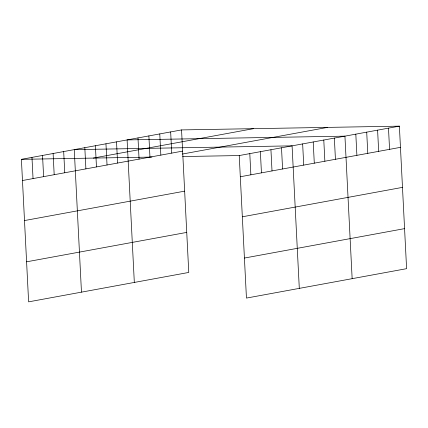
<?xml version="1.0" encoding="UTF-8"?>
<svg xmlns="http://www.w3.org/2000/svg" width="428" height="428" viewBox="0 0 428 428"><rect width="100%" height="100%" fill="white"/><g stroke="black" fill="none" stroke-linecap="round" stroke-linejoin="round"><path stroke-width="0.64" d="M181.552 129.919L188.769 272.438L28.617 301.852L21.4 159.328L181.552 129.919L399.383 126.148L406.6 268.672L246.448 298.081L239.231 155.562L399.383 126.148M93.283 158.087L253.435 128.673M22.475 180.525L182.628 151.111M182.269 154.064L327.495 127.394M240.301 176.753L400.453 147.344M24.503 220.559L184.655 191.15M242.328 216.793L402.481 187.378M26.59 261.813L186.742 232.399M244.42 258.047L404.572 228.632M21.4 159.328L151.999 157.071M182.654 156.541L239.231 155.562M388.49 128.149L389.566 149.345M377.598 130.149L378.673 151.341M366.71 132.15L367.78 153.342M355.818 134.151L356.893 155.343M352.148 278.671L344.931 136.152L127.1 139.919L134.322 282.437M334.359 138.089L335.434 159.286M323.787 140.031L324.863 161.228M313.216 141.973L314.291 163.17M302.65 143.915L303.72 165.106M299.3 288.376L292.078 145.857L74.253 149.623L81.47 292.142M281.506 147.799L282.582 168.99M270.94 149.741L272.01 170.933M260.368 151.678L261.444 172.875M249.797 153.62L250.872 174.817M170.66 131.915L171.735 153.112M159.772 133.916L160.842 155.113M148.88 135.917L149.955 157.113M137.993 137.918L139.063 159.109M116.528 141.861L117.604 163.052M105.962 143.797L107.032 164.994M95.391 145.739L96.466 166.936M84.819 147.681L85.894 168.878M63.681 151.566L64.756 172.757M53.109 153.508L54.185 174.699M42.538 155.45L43.613 176.641M31.972 157.386L33.042 178.583"/></g></svg>
